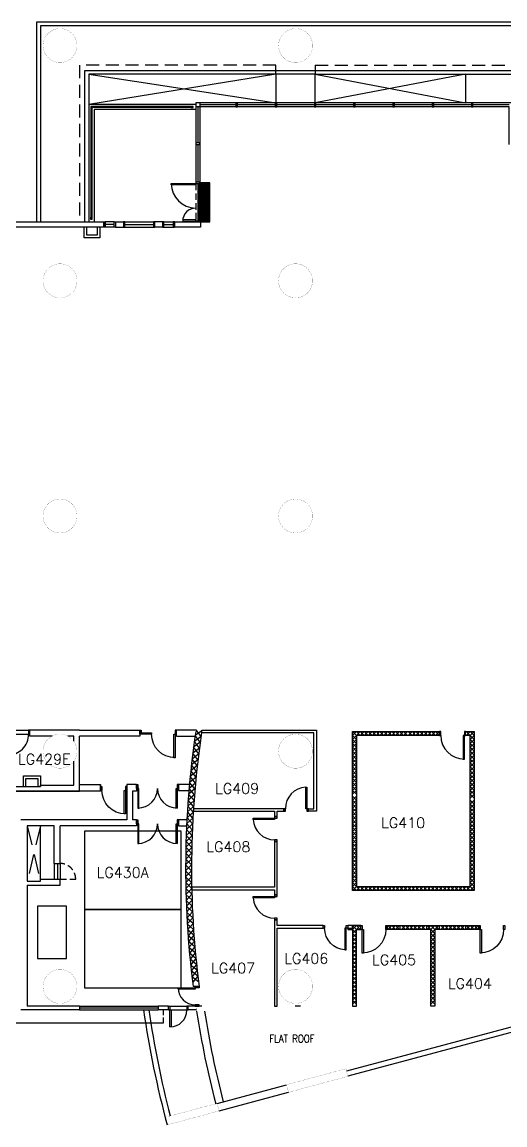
# Model space of a CAD drawing. Extents: x -163002 to 22103, y -98847 to 51643.
# Drawn here: x -103449 to -85000, y 1500 to 43700 of the extents above; entities that cross this region are included whole.
import ezdxf

# ---------------------------------------------------------------- set-up
doc = ezdxf.new("R2010")
doc.units = 0
doc.header["$LTSCALE"] = 1000
doc.header["$MEASUREMENT"] = 0
doc.linetypes.add('S2108a$0$DASHED', pattern=[0.75, 0.5, -0.25])
doc.linetypes.add('S2108a$0$HIDDEN', pattern=[0.375, 0.25, -0.125])
doc.layers.get('0').update_dxf_attribs({"linetype": 'CONTINUOUS'})
for name, color, linetype in [('S2108a$0$17', 7, 'CONTINUOUS'), ('S2108a$0$20', 7, 'CONTINUOUS'), ('S2108a$0$22', 7, 'CONTINUOUS'), ('S2108a$0$23', 7, 'CONTINUOUS'), ('S2108a$0$30', 7, 'CONTINUOUS'), ('S2108a$0$41', 7, 'CONTINUOUS'), ('S2108a$0$48', 7, 'CONTINUOUS'), ('S2108a$0$6', 7, 'CONTINUOUS'), ('S2108a$0$A-glaz', 1, 'CONTINUOUS'), ('S2108a$0$A-WallExt', 3, 'CONTINUOUS'), ('S2108a$0$buila', 14, 'S2108a$0$HIDDEN'), ('S2108a$0$Cloud', 1, 'CONTINUOUS'), ('S2108a$0$dr', 1, 'CONTINUOUS'), ('S2108a$0$fence', 1, 'CONTINUOUS'), ('S2108a$0$glass-p', 1, 'CONTINUOUS'), ('S2108a$0$LG1$0$wall to be demolish', 7, 'CONTINUOUS'), ('S2108a$0$ROOM-NO', 4, 'CONTINUOUS'), ('S2108a$0$TILE', 8, 'CONTINUOUS'), ('S2108a$0$txt1', 4, 'CONTINUOUS'), ('S2108a$0$wal', 3, 'CONTINUOUS'), ('S2108a$0$walc', 1, 'CONTINUOUS')]:
    doc.layers.add(name, color=color, linetype=linetype)
doc.styles.add('S2108a$0$STANDARD', font='SIMPLEX')

# ---------------------------------------------------------------- blocks, each defined once
blk = doc.blocks.new('S2108a$0$H1200')
at = {"layer": 'S2108a$0$22', "color": 10, "linetype": 'Continuous'}
for points in [[(0, 0), (0.15, 0.15), (0.3, 0), (0.45, 0.15), (0.6, 0), (0.75, 0.15), (0.9, 0), (1.05, 0.15), (1.2, 0)], [(0, 0.15), (0.15, 0), (0.3, 0.15), (0.45, 0), (0.6, 0.15), (0.75, 0), (0.9, 0.15), (1.05, 0), (1.2, 0.15)]]:
    blk.add_lwpolyline(points, dxfattribs=at)
blk = doc.blocks.new('S2108a$0$H900')
at = {"layer": 'S2108a$0$22', "color": 10, "linetype": 'Continuous'}
for points in [[(0, 0), (0.15, 0.15), (0.3, 0), (0.45, 0.15), (0.6, 0), (0.75, 0.15), (0.9, 0)], [(0, 0.15), (0.15, 0), (0.3, 0.15), (0.45, 0), (0.6, 0.15), (0.75, 0), (0.9, 0.15)]]:
    blk.add_lwpolyline(points, dxfattribs=at)
blk = doc.blocks.new('S2108a$0$H750')
at = {"layer": 'S2108a$0$22', "color": 10, "linetype": 'Continuous'}
for points in [[(0, 0.15), (0.15, 0), (0.3, 0.15), (0.45, 0), (0.6, 0.15), (0.75, 0)], [(0, 0), (0.15, 0.15), (0.3, 0), (0.45, 0.15), (0.6, 0), (0.75, 0.15)]]:
    blk.add_lwpolyline(points, dxfattribs=at)
blk = doc.blocks.new('S2108a$0$H1050')
at = {"layer": 'S2108a$0$22', "color": 10, "linetype": 'Continuous'}
for points in [[(0, 0.15), (0.15, 0), (0.3, 0.15), (0.45, 0), (0.6, 0.15), (0.75, 0), (0.9, 0.15), (1.05, 0)], [(0, 0), (0.15, 0.15), (0.3, 0), (0.45, 0.15), (0.6, 0), (0.75, 0.15), (0.9, 0), (1.05, 0.15)]]:
    blk.add_lwpolyline(points, dxfattribs=at)
blk = doc.blocks.new('S2108a$0$D1000B')
at = {"layer": 'S2108a$0$30', "linetype": 'Continuous'}
for points in [[(0.05, 0.15), (0.1, 0.15), (0.1, 1.05), (0.05, 1.05)], [(0, 0), (0.05, 0), (0.05, 0.15), (0, 0.15)], [(0.95, 0), (1, 0), (1, 0.15), (0.95, 0.15)]]:
    blk.add_lwpolyline(points, close=True, dxfattribs=at)
blk.add_arc((0.05, 0.15), 0.9, 0, 90, dxfattribs=at)
blk = doc.blocks.new('S2108a$0$H300')
at = {"layer": 'S2108a$0$22', "color": 1, "linetype": 'Continuous'}
for points in [[(0, 0), (0.15, 0.15), (0.3, 0)], [(0, 0.15), (0.15, 0), (0.3, 0.15)]]:
    blk.add_lwpolyline(points, dxfattribs=at)
blk = doc.blocks.new('S2108a$0$H450')
at = {"layer": 'S2108a$0$22', "color": 1, "linetype": 'Continuous'}
for points in [[(0, 0.15), (0.15, 0), (0.3, 0.15), (0.45, 0)], [(0, 0), (0.15, 0.15), (0.3, 0), (0.45, 0.15)]]:
    blk.add_lwpolyline(points, dxfattribs=at)
blk = doc.blocks.new('S2108a$0$D22P2')
at = {"layer": 'S2108a$0$41', "color": 10, "linetype": 'Continuous'}
for points in [[(-0.0627, 0.0999), (-0.1127, 0.0999), (-0.1127, 0.9249), (-0.0627, 0.925)], [(-0.9501, -0.0001), (-0.8876, 0), (-0.8876, 0.0999), (-0.9502, 0.0999)], [(-0.9501, -0.0001), (-0.8876, 0), (-0.8876, 0.0999), (-0.9502, 0.0999)], [(-0.0626, 0), (0, 0), (-0.0001, 0.0999), (-0.0627, 0.0999)]]:
    blk.add_lwpolyline(points, close=True, dxfattribs=at)
blk.add_arc((-0.062665, 0.099907), 0.824986, 93.477303, 179.998389, dxfattribs=at)
blk = doc.blocks.new('S2108a$0$d900')
at = {"layer": 'S2108a$0$dr', "linetype": 'Continuous'}
for points in [[(-113867, -86406), (-113867, -86356), (-114767, -86356), (-114767, -86406)], [(-113717, -86306), (-113717, -86356), (-113867, -86356), (-113867, -86306)]]:
    blk.add_lwpolyline(points, close=True, dxfattribs=at)
blk.add_arc((-113867, -86356), 900, 180, 270, dxfattribs=at)
blk = doc.blocks.new('S2108a$0$A$C5340110A')
at = {"layer": 'S2108a$0$glass-p'}
for points in [[(5050, -2330), (1180, -2330), (1180, -6650)], [(5050, -2370), (1220, -2370), (1220, -6650)]]:
    blk.add_lwpolyline(points, dxfattribs=at)
for points in [[(1220, -2330), (1180, -2330), (1180, -2370), (1220, -2370)], [(1220, -2370), (1180, -2370), (1180, -2410), (1220, -2410)], [(1260, -2330), (1220, -2330), (1220, -2370), (1260, -2370)], [(5050, -2330), (5010, -2330), (5010, -2370), (5050, -2370)], [(5090, -2330), (5050, -2330), (5050, -2370), (5090, -2370)], [(1220, -3690), (1180, -3690), (1180, -3730), (1220, -3730)], [(1220, -3730), (1180, -3730), (1180, -3770), (1220, -3770)], [(1220, -3770), (1180, -3770), (1180, -3810), (1220, -3810)], [(1220, -5190), (1180, -5190), (1180, -5230), (1220, -5230)], [(1220, -5230), (1180, -5230), (1180, -5270), (1220, -5270)], [(1220, -5270), (1180, -5270), (1180, -5310), (1220, -5310)], [(1180, -6610), (1180, -6570), (1220, -6570), (1220, -6610)], [(1180, -6650), (1180, -6610), (1220, -6610), (1220, -6650)]]:
    blk.add_lwpolyline(points, close=True, dxfattribs=at)
at = {"layer": 'S2108a$0$txt1'}
for points in [[(5190, -2250), (1100, -2250), (1100, -6750)], [(5190, -2450), (1300, -2450), (1300, -6750)]]:
    blk.add_lwpolyline(points, dxfattribs=at)
blk = doc.blocks.new('S2108a$0$A$C2E1A3156')
at = {"layer": 'S2108a$0$A-WallExt'}
for p, q in [((-3250, 200), (-2950, 200)), ((-1450, 200), (-1750, 200)), ((-3250, 0), (-2950, 0)), ((-1450, 0), (-1750, 0))]:
    blk.add_line(p, q, dxfattribs=at)
at = {"layer": 'S2108a$0$walc', "linetype": 'Continuous'}
for p, q in [((-3300, 200), (-3650, 200)), ((-3300, 100), (-3650, 100)), ((-2900, 200), (-1800, 200)), ((-2900, 100), (-1800, 100)), ((-1400, 200), (-1050, 200)), ((-1400, 100), (-1050, 100)), ((-3300, 0), (-3650, 0)), ((-2900, 0), (-1800, 0)), ((-1400, 0), (-1050, 0))]:
    blk.add_line(p, q, dxfattribs=at)
for points in [[(-3650, 0), (-3700, 0), (-3700, 200), (-3650, 200)], [(-3250, 0), (-3300, 0), (-3300, 200), (-3250, 200)], [(-2950, 0), (-2900, 0), (-2900, 200), (-2950, 200)], [(-1800, 0), (-1750, 0), (-1750, 200), (-1800, 200)], [(-1450, 0), (-1400, 0), (-1400, 200), (-1450, 200)], [(-1050, 0), (-1000, 0), (-1000, 200), (-1050, 200)]]:
    blk.add_lwpolyline(points, close=True, dxfattribs=at)
blk = doc.blocks.new('S2108a')
at = {"layer": 'S2108a$0$17', "color": 10, "linetype": 'Continuous'}
for points in [[(-92500, 13600), (-92299.9, 13600), (-92299.9, 16500.1), (-93299.9, 16500.1), (-96584, 16500.1), (-96584, 16600.1), (-93199.9, 16600.1), (-92199.9, 16600.1), (-92199.9, 13600), (-92199.9, 13500.1), (-92500, 13500.1)], [(-93799.8, 13300), (-93699.9, 13300), (-93699.9, 13500.1), (-93450, 13500.1), (-93450.1, 13600), (-93699.9, 13600.1), (-93799.8, 13600.1), (-96899.8, 13600.1), (-96899.9, 13500.1), (-93799.9, 13500.1)], [(-93799.8, 10300), (-93699.8, 10300), (-93699.8, 12350), (-93799.8, 12349.9), (-93799.9, 10600.1), (-96967, 10600.1), (-96967, 10500.1), (-93799.9, 10500.1)], [(-93799.9, 6050.1), (-93701.8, 6050.1), (-93699.9, 9025.1), (-91950.1, 9025.2), (-91950, 9125.1), (-93699.9, 9125.1), (-93699.8, 9350), (-93799.8, 9349.9)], [(-90824.9, 9125.1), (-90999.9, 9125.1), (-90999.9, 9025.1), (-90824.9, 9025.1)]]:
    blk.add_lwpolyline(points, close=True, dxfattribs=at)
at = {"layer": 'S2108a$0$20', "color": 14, "linetype": 'Continuous'}
for p, q in [((-96584.3, 6050.1), (-96811.8, 6050.1)), ((-96584.3, 6050.1), (-96811.8, 6050.1)), ((-92812.8, 6050.1), (-93017, 6050.1)), ((-96000.2, 2325.4), (-93344.5, 3040.1)), ((-95924.8, 2035), (-93269.1, 2749.7))]:
    blk.add_line(p, q, dxfattribs=at)
at = {"layer": 'S2108a$0$20', "color": 10, "linetype": 'Continuous'}
for points in [[(-90824.9, 16550.1), (-87499.9, 16550.1), (-87499.9, 16400.1), (-90674.9, 16400.1), (-90674.9, 10625.1), (-86324.9, 10625.1), (-86324.9, 16400.1), (-86499.9, 16400.1), (-86499.9, 16550.1), (-86174.9, 16550.1), (-86174.9, 10475.1), (-90824.9, 10475.1)], [(-89499.9, 9125.1), (-85999.9, 9125.1), (-85999.9, 8975.1), (-87674.9, 8975.1), (-87674.9, 6050.1), (-87824.9, 6050.1), (-87824.9, 8975.1), (-89499.9, 8975.1)], [(-88999.9, 9125.1), (-87999.9, 9125.1), (-87999.9, 8975.1), (-88999.9, 8975.1)], [(-87499.9, 9125.1), (-86499.9, 9125.1), (-86499.9, 8975.1), (-87499.9, 8975.1)]]:
    blk.add_lwpolyline(points, close=True, dxfattribs=at)
at = {"layer": 'S2108a$0$20', "color": 10, "linetype": 'S2108a$0$HIDDEN'}
blk.add_lwpolyline([(-90824.9, 9125.1), (-90999.9, 9125.1), (-90999.9, 8975.1), (-90824.9, 8975.1)], close=True, dxfattribs=at)
at = {"layer": 'S2108a$0$20', "color": 10, "linetype": 'Continuous'}
blk.add_lwpolyline([(-90824.9, 9125.1), (-90824.9, 6050.1), (-90674.9, 6050.1), (-90674.9, 8975.1), (-90499.9, 8975.1), (-90499.9, 9125.1), (-90824.9, 9125.1)], dxfattribs=at)
at = {"layer": 'S2108a$0$20', "color": 14, "linetype": 'Continuous', "const_width": 5}
for points in [[(-81749.9, 6050.1), (-96811.8, 6050.1)], [(-81749.9, 5850.1), (-96781.4, 5850.1)], [(-91075.1, 3650.8), (-93344.5, 3040.1)], [(-90999.8, 3360.4), (-91075.1, 3650.8)], [(-93269.1, 2749.7), (-93344.5, 3040.1)], [(-90999.8, 3360.4), (-93269.1, 2749.7)], [(-97982.5, 1792), (-96000.2, 2325.4)], [(-95924.8, 2035), (-96000.2, 2325.4)], [(-97904.5, 1502.3), (-97979.9, 1792.7)], [(-97904.5, 1502.3), (-95924.8, 2035)]]:
    blk.add_lwpolyline(points, dxfattribs=at)
for points in [[(-96811.762, 6050.107, 0.001417), (-96781.445, 5850.094, 0.001417)], [(-96811.762, 6050.107, 0.001417), (-96781.446, 5850.101, 0.001417)], [(-96811.762, 6050.107, 0.001417), (-96781.446, 5850.101, 0.001417)]]:
    blk.add_lwpolyline(points, format="xyb", dxfattribs=at)
at = {"layer": 'S2108a$0$20', "color": 10, "linetype": 'Continuous', "const_width": 5}
blk.add_lwpolyline([(-96811.762, 6050.107, 0.001417), (-96781.445, 5850.094, 0.001417)], format="xyb", dxfattribs=at)
at = {"layer": 'S2108a$0$22', "color": 14, "linetype": 'Continuous'}
for p, q in [((-96579.3, 16586.1), (-96835, 16396.8)), ((-96612.5, 16363.6), (-96801.8, 16619.3)), ((-96643.6, 16142.6), (-96896.3, 15949.1)), ((-96612, 16364.1), (-96866.7, 16173.4)), ((-96673.3, 15919.5), (-96866.7, 16172.2)), ((-96644, 16141.4), (-96834.7, 16396.1)), ((-96701.8, 15697.5), (-96952.4, 15501.4)), ((-96729.1, 15474.2), (-96925.2, 15724.8)), ((-96673.4, 15920.1), (-96925, 15725.4)), ((-96701.9, 15696.9), (-96896.6, 15948.6)), ((-96754.5, 15251.9), (-97003, 15053.1)), ((-96728.8, 15474.8), (-96978.4, 15277.3)), ((-96779.4, 15028.2), (-96978.1, 15276.7)), ((-96754.9, 15251.3), (-96952.3, 15500.8)), ((-96801.9, 14806.2), (-97047.2, 14603.5)), ((-96823.2, 14582.2), (-97025.9, 14827.4)), ((-96779.2, 15029.4), (-97025.6, 14828)), ((-96801.7, 14805.5), (-97003.1, 15051.9)), ((-96843.2, 14359.3), (-97086.3, 14154)), ((-96823.3, 14582.8), (-97067.4, 14378.8)), ((-96862.1, 14135.1), (-97067.4, 14378.2)), ((-96843.3, 14358.7), (-97047.4, 14602.9)), ((-96894.8, 13688.1), (-97104, 13927.8)), ((-96861.8, 14135.6), (-97103.8, 13929)), ((-96879.5, 13911.3), (-97086.1, 14153.3)), ((-96895.1, 13688.7), (-97133.8, 13478.2)), ((-96909.3, 13464.1), (-97119.7, 13702.8)), ((-96879.5, 13912.5), (-97119.3, 13703.4)), ((-96922.3, 13240.7), (-97158.7, 13027.7)), ((-96909.4, 13464.7), (-97147, 13253)), ((-96934, 13016), (-97147, 13252.4)), ((-96922.3, 13240.1), (-97134, 13477.7)), ((-96943.9, 12792.4), (-97178, 12576.9)), ((-96933.8, 13016.6), (-97169, 12802.4)), ((-96953.2, 12567.6), (-97168.7, 12801.8)), ((-96944.3, 12791.8), (-97158.5, 13027.1)), ((-96960.2, 12344.5), (-97190.8, 12125.3)), ((-96965.9, 12119.6), (-97185.1, 12350.3)), ((-96953, 12568.8), (-97184.8, 12350.8)), ((-96959.9, 12343.9), (-97177.9, 12575.7)), ((-96970.3, 11895.8), (-97198.7, 11674.2)), ((-96965.9, 12120.2), (-97195.4, 11899.8)), ((-96973.7, 11670.9), (-97195.3, 11899.2)), ((-96970.5, 11895.2), (-97190.9, 12124.7)), ((-96973.3, 11671.5), (-97200.5, 11448.6)), ((-96975.2, 11222.7), (-97200.5, 11447.4)), ((-96975.5, 11447.7), (-97200.2, 11222.4)), ((-96975.5, 11446.5), (-97198.3, 11673.6)), ((-96974.1, 10998.3), (-97200.5, 11221.8)), ((-96971.5, 10773.9), (-97199.2, 10996.2)), ((-96975.5, 11223.3), (-97199.1, 10996.8)), ((-96974.2, 10998.9), (-97196.5, 10771.2)), ((-96967.6, 10549.5), (-97196.4, 10770.6)), ((-96971.5, 10774.5), (-97192.6, 10545.7)), ((-96967.4, 10550.1), (-97187.3, 10320.1)), ((-96962.3, 10325.2), (-97192.3, 10545.1)), ((-96955, 10101.5), (-97187.3, 10318.9)), ((-96962.5, 10326.4), (-97179.9, 10094)), ((-96946.8, 9877.2), (-97180.3, 10093.4)), ((-96937.1, 9653), (-97171.8, 9868)), ((-96955.4, 10102.1), (-97171.6, 9868.6)), ((-96947, 9877.8), (-97161.9, 9643.2)), ((-96926.1, 9428.9), (-97161.9, 9642.6)), ((-96937.2, 9653.6), (-97150.9, 9417.9)), ((-96913.7, 9204.9), (-97150.6, 9417.3)), ((-96926, 9429.5), (-97138.4, 9192.6)), ((-96900, 8980.9), (-97138, 9192)), ((-96913.4, 9205.5), (-97124.6, 8967.4)), ((-96884.1, 8757.6), (-97124.3, 8966.3)), ((-96899.9, 8982.1), (-97108.5, 8741.8)), ((-96867.4, 8533.9), (-97108.7, 8741.2)), ((-96884.4, 8758.2), (-97091.7, 8516.8)), ((-96849.3, 8310.2), (-97091.7, 8516.2)), ((-96867.5, 8534.5), (-97073.5, 8292)), ((-96829.8, 8086.6), (-97073.3, 8291.4)), ((-96849.2, 8310.8), (-97053.9, 8067.2)), ((-96808.9, 7863.2), (-97053.6, 8066.7)), ((-96829.5, 8087.3), (-97033, 7842.6)), ((-96786, 7640.6), (-97032.8, 7841.4)), ((-96762.2, 7417.4), (-97010.1, 7617)), ((-96809, 7864.4), (-97009.9, 7617.6)), ((-96786.4, 7641.1), (-96985.9, 7393.3)), ((-96737.1, 7194.5), (-96986, 7392.7)), ((-96762.4, 7418), (-96960.6, 7169.1)), ((-96737.1, 7195.1), (-96933.9, 6945.1)), ((-96710.5, 6971.6), (-96960.5, 7168.5))]:
    blk.add_line(p, q, dxfattribs=at)
at = {"layer": 'S2108a$0$23', "color": 14, "linetype": 'Continuous'}
for p, q in [((-82519.2, 5850.1), (-91050, 3554.1)), ((-81749.8, 5850.1), (-90999.8, 3360.6))]:
    blk.add_line(p, q, dxfattribs=at)
for radius, start, end in [(37700, 188.2351453, 195.0634), (37500, 188.2793734, 194.605053)]:
    blk.add_arc((-61499.9, 11300.1), radius, start, end, dxfattribs=at)
at = {"layer": 'S2108a$0$23', "color": 14}
for radius, start in [(35700, 188.781183), (35400, 188.8561833)]:
    blk.add_arc((-61499.9, 11300.1), radius, start, 194.582022, dxfattribs=at)
at = {"layer": 'S2108a$0$6', "color": 14, "linetype": 'Continuous', "const_width": 5}
for points in [[(-101349.9, 42800.1, 1), (-102649.9, 42800.1, 1)], [(-92349.9, 42800.1, 1), (-93649.9, 42800.1, 1)], [(-101349.9, 33800.1, 1), (-102649.9, 33800.1, 1)], [(-92349.9, 33800.1, 1), (-93649.9, 33800.1, 1)], [(-101349.9, 24800.1, 1), (-102649.9, 24800.1, 1)], [(-92349.9, 24800.1, 1), (-93649.9, 24800.1, 1)], [(-101349.9, 15800.1, 1), (-102649.9, 15800.1, 1)], [(-92349.9, 15800.1, 1), (-93649.9, 15800.1, 1)], [(-101349.9, 6800.1, 1), (-102649.9, 6800.1, 1)], [(-92349.9, 6800.1, 1), (-93649.9, 6800.1, 1)]]:
    blk.add_lwpolyline(points, format="xyb", close=True, dxfattribs=at)
at = {"layer": 'S2108a$0$A-glaz'}
for p, q in [((-96780.169, 40609.926), (-96780.169, 40609.914)), ((-96750.169, 40609.927), (-96750.169, 40609.915)), ((-96660.169, 40609.927), (-96660.138, 37580.094)), ((-96735.168, 40459.921), (-96735.154, 39080.093)), ((-96735.153, 39020.093), (-96735.138, 37580.094)), ((-101758.115, 9869.877), (-102858.115, 9869.877)), ((-102858.115, 9869.877), (-102858.115, 7869.877)), ((-101758.115, 7869.877), (-101758.115, 9869.877)), ((-102858.115, 7869.877), (-101758.115, 7869.877))]:
    blk.add_line(p, q, dxfattribs=at)
for points in [[(-84689.937, 39020.1), (-84689.944, 40610.1), (-96810.169, 40609.92), (-96810.138, 37580.093)], [(-95279.893, 40534.943), (-96660.169, 40534.922)], [(-93779.893, 40534.965), (-95219.893, 40534.944)], [(-92279.893, 40534.988), (-93719.893, 40534.966)], [(-90779.893, 40535.01), (-92219.893, 40534.988)], [(-89279.893, 40535.032), (-90719.893, 40535.011)], [(-87779.893, 40535.055), (-89219.893, 40535.033)], [(-86279.893, 40535.077), (-87719.893, 40535.055)], [(-84839.944, 40535.098), (-86219.893, 40535.078)], [(-84839.944, 39020.1), (-84839.944, 40460.098), (-96810.123, 40459.92)], [(-96810.138, 37580.093), (-96810.069, 37520.093), (-96810.069, 37520.093), (-96660.138, 37520.094), (-96660.138, 37580.094), (-96810.069, 37580.093), (-96810.069, 37580.093)]]:
    blk.add_lwpolyline(points, dxfattribs=at)
for points in [[(-95279.892, 40460.055), (-95219.892, 40460.055), (-95219.894, 40610.1), (-95279.894, 40610.1)], [(-93779.892, 40460.055), (-93719.892, 40460.055), (-93719.894, 40610.1), (-93779.894, 40610.1)], [(-92279.892, 40460.055), (-92219.892, 40460.055), (-92219.894, 40610.1), (-92279.894, 40610.1)], [(-90779.892, 40460.055), (-90719.892, 40460.055), (-90719.894, 40610.1), (-90779.894, 40610.1)], [(-89279.892, 40460.055), (-89219.892, 40460.055), (-89219.894, 40610.1), (-89279.894, 40610.1)], [(-87779.892, 40460.055), (-87719.892, 40460.055), (-87719.894, 40610.1), (-87779.894, 40610.1)], [(-86279.892, 40460.055), (-86219.892, 40460.055), (-86219.894, 40610.1), (-86279.894, 40610.1)], [(-96660.129, 39020.093), (-96660.129, 39080.093), (-96810.069, 39080.093), (-96810.069, 39020.093)], [(-96659.969, 36050.101), (-96659.969, 36080.101), (-96809.9, 36080.1), (-96809.9, 36050.1)], [(-101068.208, 6744.962), (-97368.208, 6744.962), (-97368.208, 9744.962), (-101068.208, 9744.962)]]:
    blk.add_lwpolyline(points, close=True, dxfattribs=at)
for centre, radius, start, end in [((-96810.069, 37520.093), 937.701, 180, 270), ((-96810.069, 36080.093), 502.299, 90, 180)]:
    blk.add_arc(centre, radius, start, end, dxfattribs=at)
at = {"layer": 'S2108a$0$A-WallExt'}
for p, q in [((-105712.4, 36050.1), (-100329.22, 36050.1)), ((-100329.22, 36050.1), (-100329.22, 35850.1)), ((-97549.875, 16375.097), (-96841.664, 16375.106)), ((-102224.9, 13170.061), (-103499.9, 13170.057)), ((-101999.9, 11505.045), (-101999.9, 12945.048)), ((-102224.9, 11505.058), (-101999.9, 11505.045)), ((-103249.9, 10680.058), (-101999.9, 10680.058)), ((-102224.934, 10905.058), (-101999.934, 10905.045)), ((-101999.9, 10680.058), (-101999.9, 10905.045)), ((-96686.146, 6800.102), (-96912.987, 6800.102)), ((-101249.9, 5900.101), (-103499.9, 5900.101)), ((-97849.9, 5900.101), (-98249.9, 5900.102)), ((-96789.133, 5900.1), (-97099.9, 5900.1))]:
    blk.add_line(p, q, dxfattribs=at)
for points in [[(-102224.9, 11505.058), (-102224.9, 12945.048), (-103249.9, 12945.048), (-103249.9, 10830.058)], [(-103249.9, 10830.058), (-102749.9, 10830.058), (-102749.9, 10905.058), (-102224.9, 10905.058)]]:
    blk.add_lwpolyline(points, dxfattribs=at)
for radius, end in [(35574.471, 187.2817532), (35349.471, 187.3283553)]:
    blk.add_arc((-61625.429, 11309.12), radius, 171.5281097, end, dxfattribs=at)
at = {"layer": 'S2108a$0$buila', "linetype": 'S2108a$0$DASHED'}
for p, q in [((-92249.899, 42050.121), (-92249.9, 41700.121)), ((-92249.9, 42050.1), (-84749.888, 42050.1))]:
    blk.add_line(p, q, dxfattribs=at)
for points in [[(-93749.913, 41700.1), (-93749.913, 42050.1), (-101249.9, 42050.1), (-101249.9, 36050.13)], [(-114824.9, 14990.1), (-114824.9, 14300.1), (-115649.9, 14300.1), (-115649.9, 5405.103), (-98049.9, 5405.103), (-98049.9, 5605.103)]]:
    blk.add_lwpolyline(points, dxfattribs=at)
at = {"layer": 'S2108a$0$dr', "linetype": 'S2108a$0$HIDDEN'}
blk.add_line((-96809.969, 37520.092), (-96809.955, 36080.092), dxfattribs=at)
at = {"layer": 'S2108a$0$dr', "linetype": 'ByBlock'}
for p, q in [((-104049.97, 16600.062), (-103149.968, 16600.286)), ((-104049.895, 16450.062), (-103149.893, 16450.287)), ((-97849.975, 6050.1), (-97099.975, 6050.157)), ((-97849.9, 5900.1), (-97099.9, 5900.157))]:
    blk.add_line(p, q, dxfattribs=at)
at = {"layer": 'S2108a$0$dr'}
for p, q in [((-102224.9, 11505.052), (-102224.934, 10905.052)), ((-102099.9, 11505.045), (-102099.934, 10905.045)), ((-101999.9, 11505.045), (-101999.934, 10905.045))]:
    blk.add_line(p, q, dxfattribs=at)
at = {"layer": 'S2108a$0$dr', "linetype": 'Continuous'}
for points in [[(-96810.069, 37520.093), (-96810.069, 37472.093), (-97747.77, 37472.093), (-97747.77, 37520.093)], [(-96810.069, 36080.093), (-96810.069, 36128.093), (-97310.069, 36128.093), (-97310.069, 36080.093)], [(-103149.893, 16600.415), (-103199.893, 16600.415), (-103199.893, 16450.415), (-103149.893, 16450.415)], [(-103149.893, 16600.415), (-103199.893, 16600.415), (-103199.893, 16450.415), (-103149.893, 16450.415)], [(-98949.874, 16600.078), (-98899.874, 16600.078), (-98899.874, 16450.078), (-98949.874, 16450.078)], [(-100449.87, 14450.172), (-100399.87, 14450.172), (-100399.87, 14300.172), (-100449.87, 14300.172)], [(-100449.87, 14450.172), (-100399.87, 14450.172), (-100399.87, 14300.172), (-100449.87, 14300.172)], [(-99074.869, 14525.175), (-99024.869, 14525.175), (-99024.869, 14375.175), (-99074.869, 14375.175)], [(-98983.202, 14375.175), (-99024.869, 14375.175), (-99024.869, 13625.175), (-98983.202, 13625.175)], [(-97566.535, 14375.175), (-97524.869, 14375.175), (-97524.869, 13625.175), (-97566.535, 13625.175)], [(-97474.869, 14525.175), (-97524.869, 14525.175), (-97524.869, 14375.175), (-97474.869, 14375.175)], [(-99074.921, 13170.183), (-99024.921, 13170.183), (-99024.921, 13020.183), (-99074.921, 13020.183)], [(-97474.921, 13170.183), (-97524.921, 13170.183), (-97524.921, 13020.183), (-97474.921, 13020.183)], [(-98983.255, 13020.183), (-99024.921, 13020.183), (-99024.921, 12270.183), (-98983.255, 12270.183)], [(-97566.588, 13020.183), (-97524.921, 13020.183), (-97524.921, 12270.183), (-97566.588, 12270.183)], [(-96688.218, 6800.102), (-96688.218, 6750.102), (-96838.218, 6750.102), (-96838.218, 6800.102)], [(-97849.909, 6050.256), (-97799.909, 6050.256), (-97799.909, 5900.256), (-97849.909, 5900.256)], [(-97099.9, 6050.286), (-97149.9, 6050.286), (-97149.9, 5900.286), (-97099.9, 5900.286)], [(-96688.248, 6050.093), (-96688.248, 6100.093), (-96838.248, 6100.093), (-96838.248, 6050.093)]]:
    blk.add_lwpolyline(points, close=True, dxfattribs=at)
for points in [[(-98899.882, 16500.078), (-98499.881, 16500.14), (-98499.874, 16450.14), (-98899.874, 16450.078)], [(-97488.36, 6700.102), (-97488.36, 6750.102), (-96838.218, 6750.102), (-96838.218, 6700.102), (-97488.36, 6700.102)], [(-97749.9, 5250.145), (-97799.9, 5250.145), (-97799.9, 5900.286), (-97749.9, 5900.286), (-97749.9, 5250.145)]]:
    blk.add_lwpolyline(points, dxfattribs=at)
at = {"layer": 'S2108a$0$dr', "linetype": 'S2108a$0$HIDDEN'}
blk.add_lwpolyline([(-101999.9, 10905.045), (-101399.9, 10905.012, 0.414230043), (-101999.9, 11505.045)], format="xyb", dxfattribs=at)
at = {"layer": 'S2108a$0$dr', "linetype": 'Continuous'}
for centre, radius, start, end in [((-103999.904, 16450.218), 800.011, 270.0000013, 0.0141536), ((-99024.869, 14375.175), 750, 270, 0), ((-97524.869, 14375.175), 750, 180, 270), ((-99024.921, 13020.183), 750, 270, 0), ((-97524.921, 13020.183), 750, 180, 270)]:
    blk.add_arc(centre, radius, start, end, dxfattribs=at)
at = {"layer": 'S2108a$0$dr'}
for centre, start, end in [((-96838.351, 6750.102), 180, 269.9956467), ((-97799.9, 5900.153), 270, 359.9956467)]:
    blk.add_arc(centre, 650.009, start, end, dxfattribs=at)
at = {"layer": 'S2108a$0$fence'}
for p, q in [((-92249.9, 41700.121), (-100899.9, 41700.1)), ((-100899.9, 41700.1), (-100899.9, 36050.133)), ((-86499.897, 41700.073), (-83249.9, 41700.1)), ((-96810.123, 40509.914), (-96810.134, 38022.688)), ((-96735.123, 40459.921), (-96735.129, 39080.093)), ((-96735.123, 40459.921), (-96735.129, 39080.093)), ((-96660.123, 40509.913), (-96660.134, 38022.687)), ((-96735.129, 39020.093), (-96735.134, 38022.687)), ((-96735.129, 39020.093), (-96735.134, 38022.687))]:
    blk.add_line(p, q, dxfattribs=at)
for points in [[(-83099.9, 39714.492), (-83099.9, 43700.1), (-102899.9, 43700.1), (-102899.9, 36050.1)], [(-83249.9, 39601.384), (-83249.9, 43550.1), (-102749.9, 43550.1), (-102749.9, 36050.117)], [(-101049.9, 36050.132), (-101049.9, 41850.1), (-83249.9, 41850.1)], [(-93749.913, 41700.1), (-93749.894, 40609.921)], [(-92249.9, 40610.1), (-92249.9, 41700.1), (-86499.897, 41700.073), (-86499.9, 40610.072)], [(-121574.9, 14899.983), (-121574.9, 14300.1), (-122399.9, 14300.1), (-122399.9, 5405.103), (-98049.9, 5405.103), (-98049.9, 5605.103)], [(-98049.9, 5705.103), (-98049.9, 5900.1)]]:
    blk.add_lwpolyline(points, dxfattribs=at)
at = {"layer": 'S2108a$0$LG1$0$wall to be demolish', "color": 1, "linetype": 'S2108a$0$HIDDEN', "ltscale": 0.1}
blk.add_lwpolyline([(-101068.208, 9744.962), (-97368.208, 9744.962), (-97368.208, 12744.962), (-101068.208, 12744.962)], close=True, dxfattribs=at)
at = {"layer": 'S2108a$0$TILE', "linetype": 'Continuous'}
for p, q in [((-96729.969, 37520.062), (-96729.969, 36080.062)), ((-96679.969, 37520.062), (-96679.969, 36080.062)), ((-96629.969, 37550.059), (-96629.969, 36050.059)), ((-96579.969, 37550.059), (-96579.969, 36050.059)), ((-96529.969, 37550.059), (-96529.969, 36050.059)), ((-96479.969, 37550.059), (-96479.969, 36050.059)), ((-96429.969, 37550.059), (-96429.969, 36050.059)), ((-96379.969, 37550.059), (-96379.969, 36050.059)), ((-96329.969, 37550.059), (-96329.969, 36050.059))]:
    blk.add_line(p, q, dxfattribs=at)
blk.add_lwpolyline([(-96659.969, 36050.059), (-96279.969, 36050.059), (-96279.969, 37550.059), (-96659.969, 37550.059)], dxfattribs=at)
at = {"layer": 'S2108a$0$txt1', "color": 1}
for points in [[(-100899.9, 41700.1), (-93749.894, 40609.921)], [(-93749.913, 41700.1), (-100899.9, 40550.1)], [(-92249.9, 41700.1), (-86499.9, 40610.072)], [(-86499.897, 41700.073), (-92249.9, 40610.1)]]:
    blk.add_lwpolyline(points, dxfattribs=at)
at = {"layer": 'S2108a$0$txt1', "color": 1, "linetype": 'S2108a$0$HIDDEN', "ltscale": 3}
for points in [[(-102749.9, 12945.048), (-103249.9, 10830.058)], [(-103249.9, 12945.048), (-102749.9, 10830.058)]]:
    blk.add_lwpolyline(points, dxfattribs=at)
at = {"layer": 'S2108a$0$wal'}
for p, q in [((-97629.22, 36050.1), (-96629.22, 36050.1)), ((-97629.22, 36050.1), (-97629.206, 35850.045)), ((-96629.22, 36050.1), (-96629.22, 35850.192)), ((-96629.22, 35850.192), (-97629.22, 35850.043)), ((-103149.893, 16375.23), (-103149.893, 16600.229)), ((-101249.876, 16600.008), (-98949.874, 16600.078)), ((-98949.874, 16600.078), (-98949.874, 16375.14)), ((-97549.875, 16375.097), (-97549.872, 16600.139)), ((-96805.844, 16600.124), (-97549.872, 16600.139)), ((-97249.875, 16600.098), (-97249.875, 16600.133)), ((-98949.874, 16375.14), (-101249.875, 16375.149)), ((-101249.9, 14525.048), (-100449.87, 14525.284)), ((-100449.87, 14300.173), (-100449.87, 14525.172)), ((-100449.87, 14300.173), (-100449.87, 14525.172)), ((-100449.87, 14525.172), (-100449.87, 14270.019)), ((-99449.837, 14525.175), (-99449.873, 13170.068)), ((-99074.875, 14525.175), (-99449.837, 14525.175)), ((-99074.875, 14525.175), (-99074.875, 14270.025)), ((-97062.239, 14525.176), (-97474.875, 14525.174)), ((-97474.875, 14525.175), (-97474.875, 14300.175)), ((-100449.87, 14270.035), (-106149.905, 14270.057)), ((-99449.873, 14139.943), (-99449.871, 14270.025)), ((-99074.875, 14270.061), (-99224.873, 14270.061)), ((-99224.873, 14270.061), (-99224.873, 13170.183)), ((-97474.875, 14300.175), (-97075.131, 14300.175)), ((-99449.873, 13170.068), (-102224.9, 13170.061)), ((-99449.918, 13170.068), (-102149.9, 13170.061)), ((-99449.873, 13170.068), (-102149.9, 13170.061)), ((-99449.919, 13170.057), (-102149.9, 13170.048)), ((-99074.921, 13170.183), (-99224.873, 13170.183)), ((-99074.921, 13170.183), (-99074.921, 12945.019)), ((-97151.741, 13170.183), (-97474.921, 13170.182)), ((-97474.921, 13170.183), (-97474.921, 12945.056)), ((-99074.921, 12945.056), (-101999.9, 12945.056)), ((-97474.921, 12945.056), (-97159.208, 12945.056)), ((-103249.9, 10680.058), (-103249.9, 6050.1)), ((-101249.9, 6050.1), (-103249.9, 6050.1)), ((-101249.9, 6050.1), (-101249.9, 5900.102)), ((-97849.9, 6050.101), (-98249.9, 6050.101)), ((-98249.9, 6050.101), (-98249.9, 5900.103)), ((-97849.9, 5900.1), (-97849.9, 6050.101)), ((-96811.711, 6050.1), (-97099.9, 6050.1)), ((-97099.9, 5900.1), (-97099.9, 6050.1))]:
    blk.add_line(p, q, dxfattribs=at)
for points in [[(-100329.22, 35850.1), (-105462.4, 35850.1), (-105462.4, 34450.1)], [(-100479.223, 35850.1), (-100479.223, 35450.1), (-101079.223, 35450.1), (-101079.223, 35850.1)], [(-100579.223, 35850.1), (-100579.223, 35550.1), (-100979.223, 35550.1), (-100979.223, 35850.1)], [(-101249.872, 16600.008), (-101249.872, 16600.02), (-103149.893, 16600.249)], [(-101249.872, 16600.008), (-101249.872, 16600.02), (-103149.893, 16600.249)], [(-106149.905, 14270.057), (-101249.898, 14270.038), (-101249.875, 16375.149)], [(-102302.795, 16375.213), (-103149.891, 16375.315)], [(-101474.88, 16183.315), (-101474.875, 16375.104), (-101696.867, 16375.14)], [(-104049.904, 14450.064), (-102749.893, 14450.056), (-102749.891, 14495.056), (-101474.914, 14495.048), (-101474.896, 15416.863)], [(-97474.869, 14525.175), (-97474.875, 14525.175)], [(-97474.915, 13170.183), (-97474.921, 13170.183)]]:
    blk.add_lwpolyline(points, dxfattribs=at)
at = {"layer": 'S2108a$0$walc'}
blk.add_line((-102749.9, 10830.058), (-102749.9, 12945.048), dxfattribs=at)
for points in [[(-103399.9, 14450.158), (-103399.893, 14860.152), (-102749.893, 14860.081), (-102749.893, 14450.056)], [(-103299.899, 14450.155), (-103299.899, 14450.155), (-103299.894, 14760.154), (-102849.893, 14760.085), (-102849.893, 14450.056)]]:
    blk.add_lwpolyline(points, dxfattribs=at)
at = {"layer": 'S2108a$0$walc', "linetype": 'Continuous'}
for points in [[(-101249.9, 6050.1), (-98249.9, 6050.101)], [(-101249.9, 5975.101), (-98249.9, 5975.102)], [(-101249.9, 5900.101), (-98249.9, 5900.102)]]:
    blk.add_lwpolyline(points, dxfattribs=at)
blk.add_blockref('S2108a$0$A$C5340110A', (-101999.9, 42800.1))
at = {"xscale": 999.9979999999999, "yscale": 999.9979999999999, "zscale": 1000}
for name, p, rotation in [('S2108a$0$H1200', (-90824.9, 16550.1), 270), ('S2108a$0$H1200', (-87499.9, 16550.1), 180), ('S2108a$0$D1000B', (-86499.9, 16550.1), 180), ('S2108a$0$H300', (-86174.9, 16550.1), 180), ('S2108a$0$H1200', (-86324.9, 16400.1), 270), ('S2108a$0$H1200', (-90824.9, 15350.1), 270), ('S2108a$0$H1200', (-86324.9, 15200.1), 270), ('S2108a$0$H1050', (-90674.9, 13025.1), 90), ('S2108a$0$H1050', (-86174.9, 12875.1), 90), ('S2108a$0$D22P2', (-93699.9, 13300.1), 90), ('S2108a$0$H1200', (-90674.9, 11825.1), 90), ('S2108a$0$H1200', (-86174.9, 11675.1), 90), ('S2108a$0$H1200', (-90674.9, 10625.1), 90), ('S2108a$0$H1200', (-86174.9, 10475.1), 90), ('S2108a$0$H1200', (-87524.9, 10625.1), 180), ('S2108a$0$H1200', (-86324.9, 10625.1), 180), ('S2108a$0$D22P2', (-93699.9, 10300.1), 90), ('S2108a$0$H900', (-90824.9, 8975.1), 270), ('S2108a$0$H900', (-87824.9, 8975.1), 270), ('S2108a$0$H900', (-90824.9, 8075.1), 270), ('S2108a$0$H900', (-87824.9, 8075.1), 270), ('S2108a$0$H1050', (-90824.9, 7175.1), 270), ('S2108a$0$H1050', (-87824.9, 7175.1), 270)]:
    blk.add_blockref(name, p, dxfattribs=dict(at, rotation=rotation))
at = {"xscale": 999.9979999999999, "zscale": 1000}
for name, p, yscale in [('S2108a$0$H1200', (-90674.9, 16400.1), 999.9979999999999), ('S2108a$0$H750', (-89474.9, 16400.1), 999.9979999999999), ('S2108a$0$D22P2', (-92499.9, 13500.1), 999.9979999999999), ('S2108a$0$H1200', (-90824.9, 10475.1), 999.9979999999999), ('S2108a$0$H900', (-89624.9, 10475.1), 999.9979999999999), ('S2108a$0$D22P2', (-90999.9, 9125.1), -999.9979999999999), ('S2108a$0$H300', (-90824.9, 8975.1), 999.9979999999999), ('S2108a$0$D1000B', (-90499.9, 9125.1), -999.9979999999999), ('S2108a$0$H450', (-89474.9, 8975.1), 999.9979999999999), ('S2108a$0$H900', (-88949.9, 8975.1), 999.9979999999999), ('S2108a$0$H450', (-87974.9, 8975.1), 999.9979999999999), ('S2108a$0$H900', (-87449.9, 8975.1), 999.9979999999999), ('S2108a$0$H450', (-86474.9, 8975.1), 999.9979999999999), ('S2108a$0$D1000B', (-85999.9, 9125.1), -999.9979999999999)]:
    blk.add_blockref(name, p, dxfattribs=dict(at, yscale=yscale))
at = {"layer": 'S2108a$0$Cloud'}
blk.add_blockref('S2108a$0$A$C2E1A3156', (-96629.22, 35850.192), dxfattribs=at)
at = {"layer": 'S2108a$0$dr', "linetype": 'Continuous', "xscale": -1, "rotation": 270}
for p in [(-11244.364, 130316.972), (-13144.358, 128167.011), (-13144.358, 128167.011)]:
    blk.add_blockref('S2108a$0$d900', p, dxfattribs=at)
at = {"layer": 'S2108a$0$48', "color": 15, "linetype": 'Continuous', "style": 'S2108a$0$STANDARD', "width": 0.8}
blk.add_text('FLAT ROOF', height=300, dxfattribs=at).set_placement((-94000.8, 4651.8))
at = {"layer": 'S2108a$0$ROOM-NO', "style": 'S2108a$0$STANDARD'}
for s, p in [('LG429E', (-103600.672, 15294.902)), ('LG409', (-96071.199, 14172.802)), ('LG410', (-89727.535, 12862.076)), ('LG408', (-96406.221, 11943.752)), ('LG430A', (-100598.353, 10958.404)), ('LG406', (-93428.845, 7667.751)), ('LG407', (-96224.268, 7301.896)), ('LG405', (-90073.325, 7614.103)), ('LG404', (-87176.998, 6708.669))]:
    blk.add_text(s, height=400, dxfattribs=at).set_placement(p)

msp = doc.modelspace()

# ---------------------------------------------------------------- block references
msp.add_blockref('S2108a', (0, 0))

doc.saveas('drawing.dxf')
